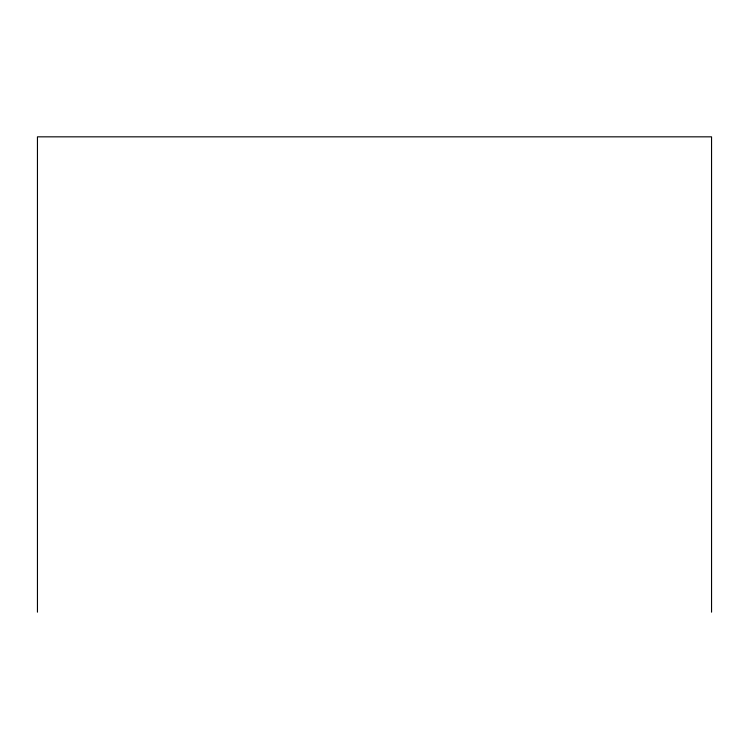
<?xml version="1.0" encoding="UTF-8"?>
<svg xmlns="http://www.w3.org/2000/svg" width="749" height="749" viewBox="0 0 749 749"><rect width="100%" height="100%" fill="white"/><g stroke="black" fill="none" stroke-linecap="round" stroke-linejoin="round"><path stroke-width="1.12" d="M711.55 612.167L711.55 136.833L37.45 136.833L37.45 612.167"/></g></svg>
